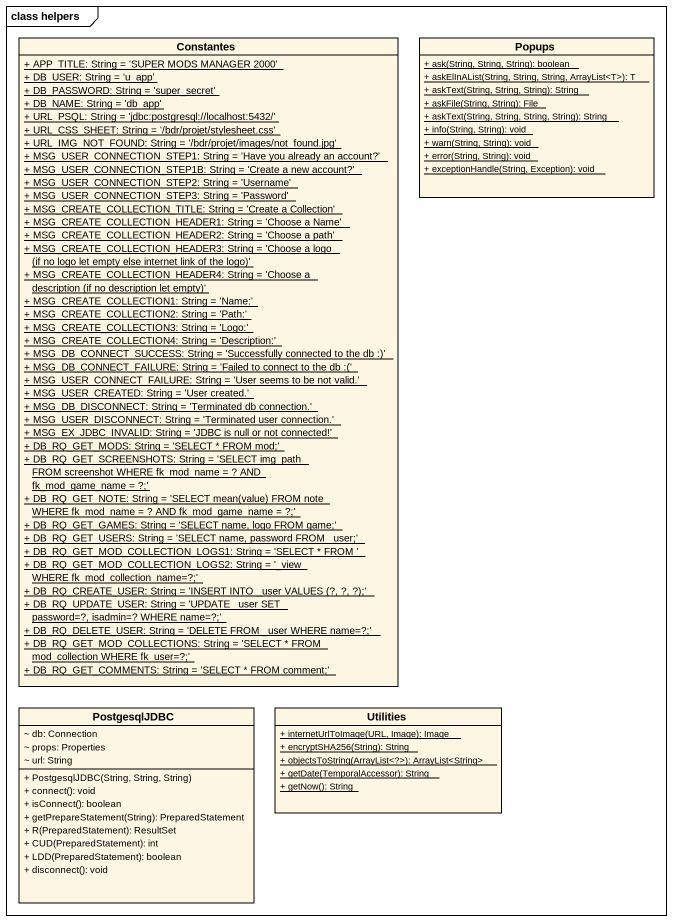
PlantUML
@startuml
mainframe class helpers
hide circle
hide empty members
skinparam classAttributeIconSize 0
class Constantes {
  {static} + APP_TITLE: String = 'SUPER MODS MANAGER 2000'
  {static} + DB_USER: String = 'u_app'
  {static} + DB_PASSWORD: String = 'super_secret'
  {static} + DB_NAME: String = 'db_app'
  {static} + URL_PSQL: String = 'jdbc:postgresql://localhost:5432/'
  {static} + URL_CSS_SHEET: String = '/bdr/projet/stylesheet.css'
  {static} + URL_IMG_NOT_FOUND: String = '/bdr/projet/images/not_found.jpg'
  {static} + MSG_USER_CONNECTION_STEP1: String = 'Have you already an account?'
  {static} + MSG_USER_CONNECTION_STEP1B: String = 'Create a new account?'
  {static} + MSG_USER_CONNECTION_STEP2: String = 'Username'
  {static} + MSG_USER_CONNECTION_STEP3: String = 'Password'
  {static} + MSG_CREATE_COLLECTION_TITLE: String = 'Create a Collection'
  {static} + MSG_CREATE_COLLECTION_HEADER1: String = 'Choose a Name'
  {static} + MSG_CREATE_COLLECTION_HEADER2: String = 'Choose a path'
  {static} {field} + MSG_CREATE_COLLECTION_HEADER3: String = 'Choose a logo (if no logo let empty else internet link of the logo)'
  {static} {field} + MSG_CREATE_COLLECTION_HEADER4: String = 'Choose a description (if no description let empty)'
  {static} + MSG_CREATE_COLLECTION1: String = 'Name:'
  {static} + MSG_CREATE_COLLECTION2: String = 'Path:'
  {static} + MSG_CREATE_COLLECTION3: String = 'Logo:'
  {static} + MSG_CREATE_COLLECTION4: String = 'Description:'
  {static} + MSG_DB_CONNECT_SUCCESS: String = 'Successfully connected to the db :)'
  {static} {field} + MSG_DB_CONNECT_FAILURE: String = 'Failed to connect to the db :('
  {static} + MSG_USER_CONNECT_FAILURE: String = 'User seems to be not valid.'
  {static} + MSG_USER_CREATED: String = 'User created.'
  {static} + MSG_DB_DISCONNECT: String = 'Terminated db connection.'
  {static} + MSG_USER_DISCONNECT: String = 'Terminated user connection.'
  {static} + MSG_EX_JDBC_INVALID: String = 'JDBC is null or not connected!'
  {static} + DB_RQ_GET_MODS: String = 'SELECT * FROM mod;'
  {static} + DB_RQ_GET_SCREENSHOTS: String = 'SELECT img_path FROM screenshot WHERE fk_mod_name = ? AND fk_mod_game_name = ?;'
  {static} {field} + DB_RQ_GET_NOTE: String = 'SELECT mean(value) FROM note WHERE fk_mod_name = ? AND fk_mod_game_name = ?;'
  {static} + DB_RQ_GET_GAMES: String = 'SELECT name, logo FROM game;'
  {static} + DB_RQ_GET_USERS: String = 'SELECT name, password FROM _user;'
  {static} + DB_RQ_GET_MOD_COLLECTION_LOGS1: String = 'SELECT * FROM '
  {static} + DB_RQ_GET_MOD_COLLECTION_LOGS2: String = '_view WHERE fk_mod_collection_name=?;'
  {static} {field} + DB_RQ_CREATE_USER: String = 'INSERT INTO _user VALUES (?, ?, ?);'
  {static} + DB_RQ_UPDATE_USER: String = 'UPDATE _user SET password=?, isadmin=? WHERE name=?;'
  {static} + DB_RQ_DELETE_USER: String = 'DELETE FROM _user WHERE name=?;'
  {static} + DB_RQ_GET_MOD_COLLECTIONS: String = 'SELECT * FROM mod_collection WHERE fk_user=?;'
  {static} + DB_RQ_GET_COMMENTS: String = 'SELECT * FROM comment;'
}
class Popups {
  {static} + ask(String, String, String): boolean
  {static} + askElInAList(String, String, String, ArrayList<T>): T
  {static} + askText(String, String, String): String
  {static} + askFile(String, String): File
  {static} + askText(String, String, String, String): String
  {static} + info(String, String): void
  {static} + warn(String, String): void
  {static} + error(String, String): void
  {static} + exceptionHandle(String, Exception): void
}
class PostgesqlJDBC {
  ~ db: Connection
  ~ props: Properties
  ~ url: String
  + PostgesqlJDBC(String, String, String)
  + connect(): void
  + isConnect(): boolean
  + getPrepareStatement(String): PreparedStatement
  + R(PreparedStatement): ResultSet
  + CUD(PreparedStatement): int
  + LDD(PreparedStatement): boolean
  + disconnect(): void
}
class Utilities {
  {static} + internetUrlToImage(URL, Image): Image
  {static} + encryptSHA256(String): String
  {static} + objectsToString(ArrayList<?>): ArrayList<String>
  {static} + getDate(TemporalAccessor): String
  {static} + getNow(): String
}
@enduml
